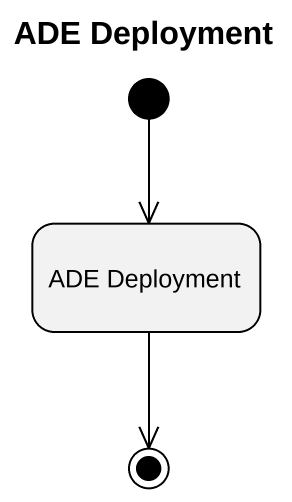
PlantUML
@startuml
title ADE Deployment
hide empty description
state "ADE Deployment" as ADE_Deployment
[*] --> ADE_Deployment
ADE_Deployment --> [*]
@enduml
